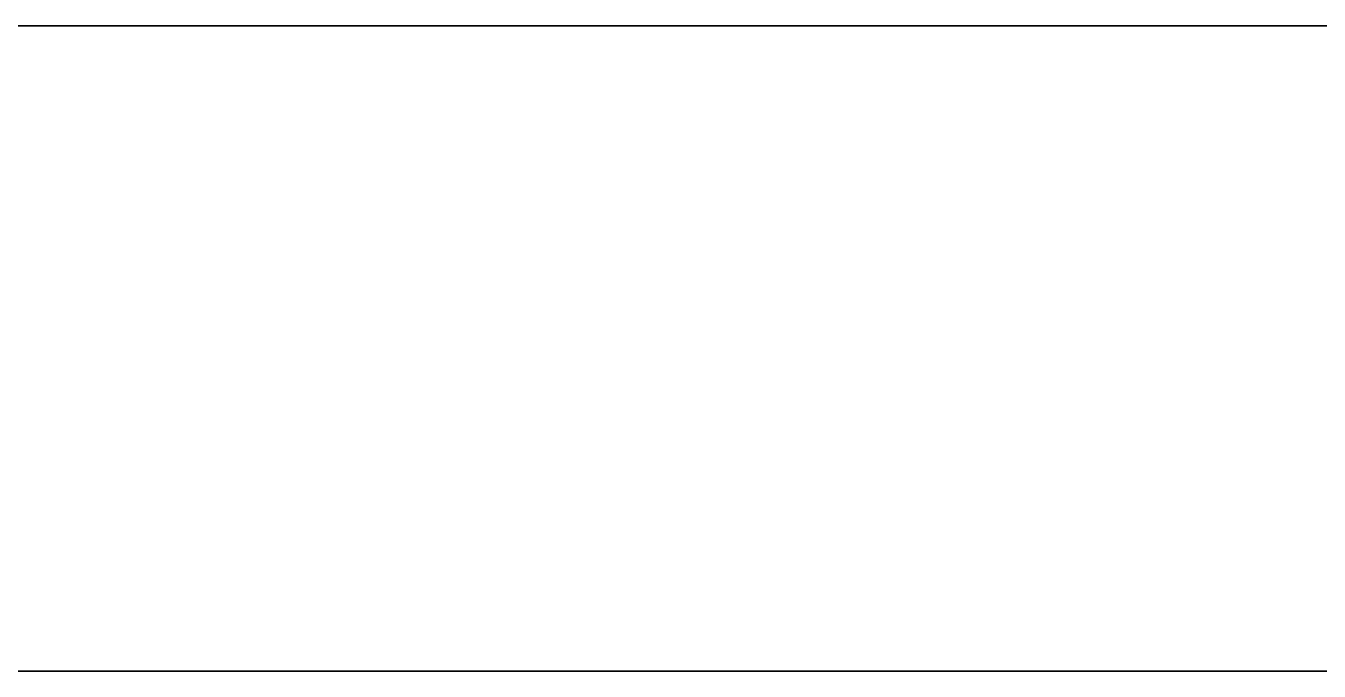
# Model space of a CAD drawing. Header units: metres. Extents: x 350990 to 353010, y 7455300 to 7456700.
# Drawn here: x 352245.7 to 352445.9, y 7455800 to 7455900 of the extents above; entities that cross this region are included whole.
import ezdxf

# ---------------------------------------------------------------- set-up
doc = ezdxf.new("R2010")
doc.units = ezdxf.units.M

msp = doc.modelspace()

# ---------------------------------------------------------------- linework, layer by layer
at = {"layer": 'ARG_M100N'}
msp.add_polyline3d([(352240, 7455900, 1324.789), (352250, 7455900, 1323.924), (352253.09, 7455900, 1320), (352250, 7455900, 1310.684), (352249.785, 7455900, 1310), (352246.773, 7455900, 1300), (352244.054, 7455900, 1290)], dxfattribs=at)
at = {"layer": 'BOC_M100N'}
msp.add_polyline3d([(352240, 7455900, 1319.578), (352250, 7455900, 1320.138), (352260, 7455900, 1320.711), (352270, 7455900, 1321.307), (352280, 7455900, 1321.927), (352290, 7455900, 1322.561), (352300, 7455900, 1322.838), (352310, 7455900, 1322.861), (352320, 7455900, 1322.886), (352330, 7455900, 1322.909), (352340, 7455900, 1322.926), (352350, 7455900, 1322.93), (352360, 7455900, 1322.913), (352370, 7455900, 1322.867), (352380, 7455900, 1322.782), (352390, 7455900, 1322.648), (352400, 7455900, 1322.088), (352410, 7455900, 1320.736), (352420, 7455900, 1319.169), (352430, 7455900, 1317.426), (352440, 7455900, 1315.549), (352450, 7455900, 1313.584)], dxfattribs=at)
at = {"layer": 'BOC_M200N'}
msp.add_polyline3d([(352240, 7455800, 1321.678), (352250, 7455800, 1321.066), (352260, 7455800, 1320.295), (352270, 7455800, 1319.367), (352280, 7455800, 1318.294), (352290, 7455800, 1317.097), (352300, 7455800, 1315.81), (352310, 7455800, 1314.472), (352320, 7455800, 1313.131), (352330, 7455800, 1311.835), (352340, 7455800, 1310.632), (352350, 7455800, 1309.566), (352360, 7455800, 1308.673), (352370, 7455800, 1307.98), (352380, 7455800, 1307.501), (352390, 7455800, 1307.238), (352400, 7455800, 1307.18), (352410, 7455800, 1307.302), (352420, 7455800, 1307.57), (352430, 7455800, 1307.939), (352440, 7455800, 1308.362), (352450, 7455800, 1308.786)], dxfattribs=at)
at = {"layer": 'BOLC_M100N'}
msp.add_polyline3d([(352240, 7455900, 1267.745), (352250, 7455900, 1269.744), (352260, 7455900, 1271.509), (352270, 7455900, 1273.021), (352280, 7455900, 1274.272), (352290, 7455900, 1275.266), (352300, 7455900, 1276.013), (352310, 7455900, 1276.533), (352320, 7455900, 1276.851), (352330, 7455900, 1276.993), (352340, 7455900, 1276.99), (352350, 7455900, 1276.871), (352360, 7455900, 1276.665), (352370, 7455900, 1276.399), (352380, 7455900, 1276.095), (352390, 7455900, 1275.774), (352400, 7455900, 1275.454), (352410, 7455900, 1275.149), (352420, 7455900, 1274.869), (352430, 7455900, 1274.624), (352440, 7455900, 1274.416), (352450, 7455900, 1274.245)], dxfattribs=at)
at = {"layer": 'BOLC_M200N'}
msp.add_polyline3d([(352240, 7455800, 1298.449), (352250, 7455800, 1299.058), (352260, 7455800, 1299.156), (352270, 7455800, 1298.769), (352280, 7455800, 1297.936), (352290, 7455800, 1296.706), (352300, 7455800, 1295.142), (352310, 7455800, 1293.312), (352320, 7455800, 1291.289), (352330, 7455800, 1289.149), (352340, 7455800, 1286.966), (352350, 7455800, 1284.811), (352360, 7455800, 1282.747), (352370, 7455800, 1280.825), (352380, 7455800, 1279.089), (352390, 7455800, 1277.57), (352400, 7455800, 1276.289), (352410, 7455800, 1275.256), (352420, 7455800, 1274.473), (352430, 7455800, 1273.932), (352440, 7455800, 1273.619), (352450, 7455800, 1273.514)], dxfattribs=at)
at = {"layer": 'BOX_M100N'}
msp.add_polyline3d([(352240, 7455900, 1250.233), (352250, 7455900, 1251.772), (352260, 7455900, 1253.017), (352270, 7455900, 1253.947), (352280, 7455900, 1254.544), (352290, 7455900, 1254.794), (352300, 7455900, 1254.695), (352310, 7455900, 1254.256), (352320, 7455900, 1253.496), (352330, 7455900, 1252.454), (352340, 7455900, 1251.18), (352350, 7455900, 1249.741), (352360, 7455900, 1248.215), (352370, 7455900, 1246.687), (352380, 7455900, 1245.25), (352390, 7455900, 1243.992), (352400, 7455900, 1242.995), (352410, 7455900, 1242.329), (352420, 7455900, 1242.043), (352430, 7455900, 1242.165), (352440, 7455900, 1242.694), (352450, 7455900, 1243.603)], dxfattribs=at)
at = {"layer": 'BOX_M200N'}
msp.add_polyline3d([(352240, 7455800, 1278.668), (352250, 7455800, 1279.005), (352260, 7455800, 1278.975), (352270, 7455800, 1278.633), (352280, 7455800, 1278.026), (352290, 7455800, 1277.192), (352300, 7455800, 1276.165), (352310, 7455800, 1274.972), (352320, 7455800, 1273.637), (352330, 7455800, 1272.184), (352340, 7455800, 1270.64), (352350, 7455800, 1269.034), (352360, 7455800, 1267.403), (352370, 7455800, 1265.789), (352380, 7455800, 1264.243), (352390, 7455800, 1262.817), (352400, 7455800, 1261.569), (352410, 7455800, 1260.554), (352420, 7455800, 1259.824), (352430, 7455800, 1259.421), (352440, 7455800, 1259.374), (352450, 7455800, 1259.692)], dxfattribs=at)
at = {"layer": 'CU_0p2_M100N'}
msp.add_polyline3d([(352240, 7455900, 1266.052), (352250, 7455900, 1264.632), (352257.156, 7455900, 1270), (352260, 7455900, 1272.771), (352270, 7455900, 1270.18), (352270.692, 7455900, 1270), (352270, 7455900, 1265.386), (352269.407, 7455900, 1260), (352270, 7455900, 1259.82), (352280, 7455900, 1256.654), (352290, 7455900, 1252.647), (352296.576, 7455900, 1250), (352290, 7455900, 1244.101), (352286.236, 7455900, 1240), (352280, 7455900, 1233.076), (352277.81, 7455900, 1230), (352271.526, 7455900, 1220), (352270, 7455900, 1213.066), (352269.503, 7455900, 1210), (352269.433, 7455900, 1200), (352269.107, 7455900, 1190), (352268.433, 7455900, 1180), (352268.487, 7455900, 1170), (352268.304, 7455900, 1160), (352268.057, 7455900, 1150), (352267.997, 7455900, 1140), (352268.394, 7455900, 1130), (352269.47, 7455900, 1120), (352270, 7455900, 1117.22), (352271.836, 7455900, 1110), (352275.316, 7455900, 1100), (352279.434, 7455900, 1090), (352280, 7455900, 1088.846), (352285.018, 7455900, 1080), (352290, 7455900, 1071.1), (352290.674, 7455900, 1070), (352296.785, 7455900, 1060), (352300, 7455900, 1053.98), (352302.251, 7455900, 1050), (352307.028, 7455900, 1040), (352310, 7455900, 1031.666), (352310.667, 7455900, 1030), (352313.66, 7455900, 1020), (352315.488, 7455900, 1010), (352316.409, 7455900, 1000), (352316.692, 7455900, 990), (352316.636, 7455900, 980), (352316.548, 7455900, 970), (352316.683, 7455900, 960), (352317.188, 7455900, 950), (352318.081, 7455900, 940), (352319.28, 7455900, 930), (352320, 7455900, 924.94), (352320.959, 7455900, 920), (352323.036, 7455900, 910), (352325.007, 7455900, 900), (352326.764, 7455900, 890), (352328.264, 7455900, 880), (352329.52, 7455900, 870), (352330, 7455900, 865.493), (352330.847, 7455900, 860), (352332.239, 7455900, 850), (352333.736, 7455900, 840), (352335.63, 7455900, 830), (352338.192, 7455900, 820), (352340, 7455900, 814.766), (352341.929, 7455900, 810), (352346.807, 7455900, 800), (352350, 7455900, 794.347), (352352.48, 7455900, 790), (352358.474, 7455900, 780), (352360, 7455900, 777.549), (352364.442, 7455900, 770), (352369.741, 7455900, 760), (352370, 7455900, 759.482), (352374.71, 7455900, 750), (352378.688, 7455900, 740), (352380, 7455900, 735.88), (352382.1, 7455900, 730), (352384.647, 7455900, 720), (352386.148, 7455900, 710), (352386.598, 7455900, 700), (352385.962, 7455900, 690), (352384.286, 7455900, 680), (352381.817, 7455900, 670), (352380, 7455900, 663.245), (352379.132, 7455900, 660), (352376.949, 7455900, 650), (352375.473, 7455900, 640), (352374.702, 7455900, 630), (352374.367, 7455900, 620), (352374.037, 7455900, 610), (352373.177, 7455900, 600), (352371.132, 7455900, 590), (352370, 7455900, 586.938), (352367.382, 7455900, 580), (352360.996, 7455900, 570), (352360, 7455900, 568.834), (352350.886, 7455900, 560), (352350, 7455900, 559.258), (352340, 7455900, 552.81), (352332.82, 7455900, 550), (352330, 7455900, 548.771), (352320, 7455900, 547.028), (352310, 7455900, 548.513), (352307.245, 7455900, 550), (352300, 7455900, 554.196), (352294.578, 7455900, 560), (352290, 7455900, 565.76), (352287.295, 7455900, 570), (352281.863, 7455900, 580), (352280, 7455900, 584.369), (352277.365, 7455900, 590), (352273.856, 7455900, 600), (352271.789, 7455900, 610), (352271.521, 7455900, 620), (352273.529, 7455900, 630), (352278.069, 7455900, 640), (352280, 7455900, 643.256), (352282.976, 7455900, 650), (352286.89, 7455900, 660), (352288.982, 7455900, 670), (352288.325, 7455900, 680), (352284.713, 7455900, 690), (352280, 7455900, 697.348), (352277.462, 7455900, 700), (352270, 7455900, 705.297), (352260, 7455900, 708.898), (352250, 7455900, 708.875), (352240, 7455900, 704.956)], dxfattribs=at)
at = {"layer": 'CU_0p2_M200N'}
for points in [[(352240, 7455800, 803.51), (352246.405, 7455800, 810), (352246.13, 7455800, 820), (352245.862, 7455800, 830), (352245.571, 7455800, 840)], [(352244.171, 7455800, 880), (352250, 7455800, 885.829), (352254.71, 7455800, 890), (352254.575, 7455800, 900), (352254.562, 7455800, 910), (352254.689, 7455800, 920), (352254.967, 7455800, 930), (352255.399, 7455800, 940), (352255.977, 7455800, 950), (352256.669, 7455800, 960), (352260, 7455800, 963.331), (352270, 7455800, 962.793), (352270.86, 7455800, 960), (352274.133, 7455800, 950), (352277.219, 7455800, 940), (352280, 7455800, 930.201), (352280.076, 7455800, 930), (352283.597, 7455800, 920), (352286.59, 7455800, 910), (352289.125, 7455800, 900), (352290, 7455800, 895.766), (352291.619, 7455800, 890), (352293.781, 7455800, 880), (352295.527, 7455800, 870), (352297.128, 7455800, 860), (352298.929, 7455800, 850), (352300, 7455800, 845.324), (352301.26, 7455800, 840), (352304.125, 7455800, 830), (352307.524, 7455800, 820), (352310, 7455800, 813.534), (352311.159, 7455800, 810), (352314.395, 7455800, 800), (352317.251, 7455800, 790), (352319.516, 7455800, 780), (352320, 7455800, 776.539), (352320.828, 7455800, 770), (352321.056, 7455800, 760), (352320.073, 7455800, 750), (352320, 7455800, 749.656), (352317.196, 7455800, 740), (352312.645, 7455800, 730), (352310, 7455800, 725.046), (352304.82, 7455800, 720), (352300, 7455800, 714.526), (352290, 7455800, 711.883), (352280, 7455800, 718.864), (352279.274, 7455800, 720), (352271.292, 7455800, 730), (352270, 7455800, 731.417), (352262.945, 7455800, 740), (352260, 7455800, 743.12), (352251.64, 7455800, 750), (352250, 7455800, 751.142), (352240, 7455800, 754.115)]]:
    msp.add_polyline3d(points, dxfattribs=at)
at = {"layer": 'CU_0p4_M100N'}
msp.add_polyline3d([(352244.83, 7455900, 1260), (352250, 7455900, 1258.845), (352260, 7455900, 1255.596), (352270, 7455900, 1250.596), (352271.175, 7455900, 1250), (352270, 7455900, 1248.539), (352264.467, 7455900, 1240), (352260, 7455900, 1233.354), (352258.206, 7455900, 1230), (352253.195, 7455900, 1220), (352250, 7455900, 1211.805), (352249.411, 7455900, 1210), (352249.276, 7455900, 1200), (352248.884, 7455900, 1190), (352248.02, 7455900, 1180), (352247.737, 7455900, 1170), (352247.146, 7455900, 1160), (352246.466, 7455900, 1150), (352245.978, 7455900, 1140), (352245.967, 7455900, 1130), (352246.643, 7455900, 1120), (352248.098, 7455900, 1110), (352250, 7455900, 1101.447), (352250.396, 7455900, 1100), (352253.912, 7455900, 1090), (352257.993, 7455900, 1080), (352260, 7455900, 1075.596), (352262.973, 7455900, 1070), (352268.453, 7455900, 1060), (352270, 7455900, 1057.182), (352274.236, 7455900, 1050), (352279.615, 7455900, 1040), (352280, 7455900, 1039.171), (352284.161, 7455900, 1030), (352287.54, 7455900, 1020), (352289.84, 7455900, 1010), (352290, 7455900, 1008.837), (352291.131, 7455900, 1000), (352291.827, 7455900, 990), (352292.37, 7455900, 980), (352293.125, 7455900, 970), (352294.29, 7455900, 960), (352295.873, 7455900, 950), (352297.744, 7455900, 940), (352299.718, 7455900, 930), (352300, 7455900, 928.616), (352301.909, 7455900, 920), (352303.92, 7455900, 910), (352305.575, 7455900, 900), (352306.803, 7455900, 890), (352307.571, 7455900, 880), (352307.881, 7455900, 870), (352307.787, 7455900, 860), (352307.408, 7455900, 850), (352306.947, 7455900, 840), (352306.665, 7455900, 830), (352306.846, 7455900, 820), (352307.745, 7455900, 810), (352309.603, 7455900, 800), (352310, 7455900, 798.502), (352312.744, 7455900, 790), (352317.465, 7455900, 780), (352320, 7455900, 775.947), (352324.23, 7455900, 770), (352330, 7455900, 763.487), (352332.893, 7455900, 760), (352340, 7455900, 751.952), (352341.377, 7455900, 750), (352347.384, 7455900, 740), (352350, 7455900, 734.273), (352351.414, 7455900, 730), (352352.403, 7455900, 720), (352350.474, 7455900, 710), (352350, 7455900, 708.987), (352340, 7455900, 703.382), (352330, 7455900, 709.004), (352329.189, 7455900, 710), (352320.541, 7455900, 720), (352320, 7455900, 720.612), (352312.696, 7455900, 730), (352310, 7455900, 733.117), (352302.775, 7455900, 740), (352300, 7455900, 742.257), (352290, 7455900, 747.645), (352282.267, 7455900, 750), (352280, 7455900, 750.591), (352270, 7455900, 752.164), (352260, 7455900, 753.013), (352250, 7455900, 753.594), (352240, 7455900, 754.271)], dxfattribs=at)
at = {"layer": 'CU_0p4_M200N'}
for points in [[(352250, 7455800, 858.762), (352249.915, 7455800, 860), (352249.167, 7455800, 870), (352248.472, 7455800, 880), (352250, 7455800, 881.528), (352259.808, 7455800, 880), (352256.032, 7455800, 870), (352250.701, 7455800, 860)], [(352260, 7455800, 880.721), (352259.565, 7455800, 890), (352259.292, 7455800, 900), (352259.266, 7455800, 910), (352259.523, 7455800, 920), (352260, 7455800, 928.519), (352261.797, 7455800, 920), (352263.006, 7455800, 910), (352263.199, 7455800, 900), (352262.198, 7455800, 890)]]:
    msp.add_polyline3d(points, close=True, dxfattribs=at)
at = {"layer": 'CU_0p8_M100N'}
for points in [[(352240, 7455900, 1254.634), (352250, 7455900, 1250.094), (352250.188, 7455900, 1250), (352250, 7455900, 1249.7), (352244.89, 7455900, 1240)], [(352242.639, 7455900, 930), (352250, 7455900, 934.268), (352260, 7455900, 933.906), (352264.652, 7455900, 930), (352270, 7455900, 925.06), (352272.656, 7455900, 920), (352276.801, 7455900, 910), (352279.554, 7455900, 900), (352280, 7455900, 896.505), (352280.652, 7455900, 890), (352280.445, 7455900, 880), (352280, 7455900, 876.715), (352278.723, 7455900, 870), (352275.395, 7455900, 860), (352270.923, 7455900, 850), (352270, 7455900, 848.084), (352262.272, 7455900, 840), (352260, 7455900, 837.436), (352250, 7455900, 836.706), (352246.952, 7455900, 840), (352240, 7455900, 848.784)]]:
    msp.add_polyline3d(points, dxfattribs=at)
at = {"layer": 'DAC_M200N'}
msp.add_polyline3d([(352244.465, 7455800, 1070), (352245.702, 7455800, 1080), (352246.939, 7455800, 1090), (352248.177, 7455800, 1100), (352249.414, 7455800, 1110), (352250, 7455800, 1114.737), (352250.651, 7455800, 1120), (352251.888, 7455800, 1130), (352253.126, 7455800, 1140), (352254.363, 7455800, 1150), (352255.6, 7455800, 1160), (352256.838, 7455800, 1170), (352258.075, 7455800, 1180), (352259.312, 7455800, 1190), (352260, 7455800, 1195.56), (352260.549, 7455800, 1200), (352261.787, 7455800, 1210), (352263.024, 7455800, 1220), (352264.261, 7455800, 1230), (352265.498, 7455800, 1240), (352266.736, 7455800, 1250), (352267.973, 7455800, 1260), (352269.21, 7455800, 1270), (352270, 7455800, 1276.382), (352270.448, 7455800, 1280), (352271.685, 7455800, 1290), (352272.922, 7455800, 1300), (352274.159, 7455800, 1310), (352280, 7455800, 1317.069), (352290, 7455800, 1317.097), (352300, 7455800, 1313.002), (352302.552, 7455800, 1310), (352301.314, 7455800, 1300), (352300.077, 7455800, 1290), (352300, 7455800, 1289.376), (352298.84, 7455800, 1280), (352297.603, 7455800, 1270), (352296.365, 7455800, 1260), (352295.128, 7455800, 1250), (352293.891, 7455800, 1240), (352292.654, 7455800, 1230), (352291.416, 7455800, 1220), (352290.179, 7455800, 1210), (352290, 7455800, 1208.554), (352288.942, 7455800, 1200), (352287.704, 7455800, 1190), (352286.467, 7455800, 1180), (352285.23, 7455800, 1170), (352283.993, 7455800, 1160), (352282.755, 7455800, 1150), (352281.518, 7455800, 1140), (352280.281, 7455800, 1130), (352280, 7455800, 1127.731), (352279.043, 7455800, 1120), (352277.806, 7455800, 1110), (352276.569, 7455800, 1100), (352275.332, 7455800, 1090), (352274.094, 7455800, 1080), (352272.857, 7455800, 1070), (352271.62, 7455800, 1060), (352270.383, 7455800, 1050), (352270, 7455800, 1046.908), (352269.145, 7455800, 1040), (352267.908, 7455800, 1030), (352266.671, 7455800, 1020), (352265.433, 7455800, 1010), (352264.196, 7455800, 1000), (352262.959, 7455800, 990), (352261.722, 7455800, 980), (352260.484, 7455800, 970), (352260, 7455800, 966.086), (352259.247, 7455800, 960), (352258.01, 7455800, 950), (352256.772, 7455800, 940), (352255.535, 7455800, 930), (352254.298, 7455800, 920), (352253.061, 7455800, 910), (352251.823, 7455800, 900), (352250.586, 7455800, 890), (352250, 7455800, 885.263), (352249.349, 7455800, 880), (352248.112, 7455800, 870), (352246.874, 7455800, 860), (352245.637, 7455800, 850)], dxfattribs=at)
at = {"layer": 'PHY_M100N'}
for points in [[(352240, 7455900, 1324.789), (352250, 7455900, 1324.796), (352260, 7455900, 1324.799), (352270, 7455900, 1324.802), (352280, 7455900, 1324.809), (352290, 7455900, 1324.821), (352300, 7455900, 1324.838), (352310, 7455900, 1324.861), (352320, 7455900, 1324.886), (352327.739, 7455900, 1320), (352326.542, 7455900, 1310), (352324.103, 7455900, 1300), (352321.454, 7455900, 1290), (352320, 7455900, 1284.67), (352318.67, 7455900, 1280), (352315.889, 7455900, 1270), (352313.266, 7455900, 1260), (352310.944, 7455900, 1250), (352310, 7455900, 1244.989), (352309.09, 7455900, 1240), (352307.798, 7455900, 1230), (352307.088, 7455900, 1220), (352306.959, 7455900, 1210), (352307.376, 7455900, 1200), (352308.269, 7455900, 1190), (352309.553, 7455900, 1180), (352310, 7455900, 1179.304), (352316.044, 7455900, 1170), (352320, 7455900, 1163.866), (352322.495, 7455900, 1160), (352328.876, 7455900, 1150), (352330, 7455900, 1148.215), (352335.155, 7455900, 1140), (352340, 7455900, 1132.045), (352341.238, 7455900, 1130), (352347.219, 7455900, 1120), (352350, 7455900, 1115.25), (352353.091, 7455900, 1110), (352358.931, 7455900, 1100), (352360, 7455900, 1098.162), (352364.874, 7455900, 1090), (352370, 7455900, 1081.524), (352370.958, 7455900, 1080), (352377.422, 7455900, 1070), (352380, 7455900, 1066.138), (352384.394, 7455900, 1060), (352390, 7455900, 1052.568), (352392.112, 7455900, 1050), (352400, 7455900, 1040.979), (352400.948, 7455900, 1040), (352410, 7455900, 1031.212), (352411.4, 7455900, 1030), (352420, 7455900, 1022.949), (352424.06, 7455900, 1020), (352430, 7455900, 1015.856), (352439.444, 7455900, 1010), (352440, 7455900, 1009.663), (352450, 7455900, 1003.878)], [(352446.639, 7455900, 780), (352440, 7455900, 784.948), (352434.489, 7455900, 790), (352430, 7455900, 794.216), (352424.152, 7455900, 800), (352420, 7455900, 804.162), (352413.835, 7455900, 810), (352410, 7455900, 813.641), (352402.356, 7455900, 820), (352400, 7455900, 821.947), (352390, 7455900, 829.002), (352388.411, 7455900, 830), (352380, 7455900, 835.22), (352371.961, 7455900, 840), (352370, 7455900, 841.152), (352360, 7455900, 847.422), (352356.277, 7455900, 850), (352350, 7455900, 854.327), (352342.462, 7455900, 860), (352340, 7455900, 861.855), (352330, 7455900, 869.691), (352329.588, 7455900, 870), (352320, 7455900, 877.319), (352315.996, 7455900, 880), (352310, 7455900, 884.118), (352300, 7455900, 889.629), (352299.081, 7455900, 890), (352290, 7455900, 893.818), (352280, 7455900, 897.042), (352270.796, 7455900, 900), (352270, 7455900, 900.27), (352260, 7455900, 904.984), (352253.423, 7455900, 910), (352250, 7455900, 912.761), (352244.046, 7455900, 920)]]:
    msp.add_polyline3d(points, dxfattribs=at)
at = {"layer": 'PHY_M200N'}
for points in [[(352240, 7455800, 1325.902), (352250, 7455800, 1325.111), (352260, 7455800, 1324.28), (352265.911, 7455800, 1320), (352264.192, 7455800, 1310), (352261.338, 7455800, 1300), (352260, 7455800, 1295.781), (352258.239, 7455800, 1290), (352255.072, 7455800, 1280), (352251.916, 7455800, 1270), (352250, 7455800, 1263.604), (352249.027, 7455800, 1260), (352246.616, 7455800, 1250), (352244.616, 7455800, 1240)], [(352446.84, 7455800, 790), (352443.489, 7455800, 800), (352440, 7455800, 808.013), (352439.124, 7455800, 810), (352434.763, 7455800, 820), (352430.286, 7455800, 830), (352430, 7455800, 830.628), (352424.299, 7455800, 840), (352420, 7455800, 846.602), (352416.665, 7455800, 850), (352410, 7455800, 856.273), (352403.366, 7455800, 860), (352400, 7455800, 861.741), (352390, 7455800, 865.237), (352380, 7455800, 868.709), (352377.365, 7455800, 870), (352370, 7455800, 873.393), (352360, 7455800, 879.931), (352359.919, 7455800, 880), (352350, 7455800, 888.162), (352348.086, 7455800, 890), (352340, 7455800, 897.543), (352337.483, 7455800, 900), (352330, 7455800, 907.192), (352326.874, 7455800, 910), (352320, 7455800, 916.158), (352314.808, 7455800, 920), (352310, 7455800, 923.592), (352300, 7455800, 928.897), (352296.208, 7455800, 930), (352290, 7455800, 931.856), (352280, 7455800, 932.722), (352270, 7455800, 932.193), (352260, 7455800, 931.295), (352250, 7455800, 931.176), (352240, 7455800, 932.836)], [(352243.167, 7455800, 1180), (352248.555, 7455800, 1170), (352250, 7455800, 1167.389), (352254.123, 7455800, 1160), (352259.624, 7455800, 1150), (352260, 7455800, 1149.322), (352265.152, 7455800, 1140), (352270, 7455800, 1130.836), (352270.44, 7455800, 1130), (352275.629, 7455800, 1120), (352280, 7455800, 1111.09), (352280.532, 7455800, 1110), (352285.321, 7455800, 1100), (352289.854, 7455800, 1090), (352290, 7455800, 1089.674), (352294.364, 7455800, 1080), (352298.717, 7455800, 1070), (352300, 7455800, 1067.037), (352303.122, 7455800, 1060), (352307.543, 7455800, 1050), (352310, 7455800, 1044.495), (352312.106, 7455800, 1040), (352316.899, 7455800, 1030), (352320, 7455800, 1023.713), (352321.976, 7455800, 1020), (352327.505, 7455800, 1010), (352330, 7455800, 1005.663), (352333.619, 7455800, 1000), (352340, 7455800, 990.438), (352340.333, 7455800, 990), (352348.213, 7455800, 980), (352350, 7455800, 977.794), (352357.4, 7455800, 970), (352360, 7455800, 967.293), (352368.428, 7455800, 960), (352370, 7455800, 958.625), (352380, 7455800, 951.535), (352382.779, 7455800, 950), (352390, 7455800, 945.809), (352400, 7455800, 941.406), (352404.412, 7455800, 940), (352410, 7455800, 938.04), (352420, 7455800, 935.514), (352430, 7455800, 933.615), (352440, 7455800, 931.948), (352450, 7455800, 930.11)]]:
    msp.add_polyline3d(points, dxfattribs=at)
at = {"layer": 'POT_M100N'}
for points in [[(352450, 7455900, 290.068), (352440, 7455900, 290.068), (352430, 7455900, 290.068), (352420, 7455900, 290.068), (352410, 7455900, 290.068), (352400, 7455900, 290.067), (352390, 7455900, 290.066), (352380, 7455900, 290.065), (352370, 7455900, 290.063), (352360, 7455900, 290.061), (352350, 7455900, 290.059), (352340, 7455900, 290.056), (352330, 7455900, 290.054), (352320, 7455900, 290.052), (352310, 7455900, 290.05), (352300, 7455900, 290.048), (352290, 7455900, 290.046), (352280, 7455900, 290.044), (352270, 7455900, 290.043), (352260, 7455900, 290.041), (352250, 7455900, 290.04), (352240, 7455900, 290.039)], [(352241.161, 7455900, 1100), (352245.962, 7455900, 1090), (352250, 7455900, 1081.096), (352250.481, 7455900, 1080), (352254.535, 7455900, 1070), (352258.246, 7455900, 1060), (352260, 7455900, 1054.772), (352261.552, 7455900, 1050), (352264.452, 7455900, 1040), (352267.029, 7455900, 1030), (352269.312, 7455900, 1020), (352270, 7455900, 1016.586), (352271.3, 7455900, 1010), (352273.06, 7455900, 1000), (352274.664, 7455900, 990), (352276.173, 7455900, 980), (352277.648, 7455900, 970), (352279.159, 7455900, 960), (352280, 7455900, 954.745), (352280.754, 7455900, 950), (352282.493, 7455900, 940), (352284.464, 7455900, 930), (352286.733, 7455900, 920), (352289.361, 7455900, 910), (352290, 7455900, 907.861), (352292.318, 7455900, 900), (352295.662, 7455900, 890), (352299.439, 7455900, 880), (352300, 7455900, 878.651), (352303.498, 7455900, 870), (352307.904, 7455900, 860), (352310, 7455900, 855.571), (352312.533, 7455900, 850), (352317.322, 7455900, 840), (352320, 7455900, 834.65), (352322.214, 7455900, 830), (352327.112, 7455900, 820), (352330, 7455900, 814.246), (352332.019, 7455900, 810), (352336.846, 7455900, 800), (352340, 7455900, 793.568), (352341.662, 7455900, 790), (352346.378, 7455900, 780), (352350, 7455900, 772.467), (352351.138, 7455900, 770), (352355.827, 7455900, 760), (352360, 7455900, 751.395), (352360.658, 7455900, 750), (352365.496, 7455900, 740), (352370, 7455900, 731.161), (352370.586, 7455900, 730), (352375.807, 7455900, 720), (352380, 7455900, 712.47), (352381.386, 7455900, 710), (352387.266, 7455900, 700), (352390, 7455900, 695.613), (352393.575, 7455900, 690), (352400, 7455900, 680.517), (352400.362, 7455900, 680), (352407.565, 7455900, 670), (352410, 7455900, 666.747), (352415.223, 7455900, 660), (352420, 7455900, 653.949), (352423.226, 7455900, 650), (352430, 7455900, 641.657), (352431.387, 7455900, 640), (352439.442, 7455900, 630), (352440, 7455900, 629.264), (352447.094, 7455900, 620)]]:
    msp.add_polyline3d(points, dxfattribs=at)
at = {"layer": 'POT_M200N'}
for points in [[(352450, 7455800, 290.158), (352440, 7455800, 290.152), (352430, 7455800, 290.147), (352420, 7455800, 290.143), (352410, 7455800, 290.138), (352400, 7455800, 290.132), (352390, 7455800, 290.125), (352380, 7455800, 290.119), (352370, 7455800, 290.112), (352360, 7455800, 290.105), (352350, 7455800, 290.098), (352340, 7455800, 290.092), (352330, 7455800, 290.086), (352320, 7455800, 290.081), (352310, 7455800, 290.076), (352300, 7455800, 290.072), (352290, 7455800, 290.069), (352280, 7455800, 290.066), (352270, 7455800, 290.063), (352260, 7455800, 290.061), (352250, 7455800, 290.059), (352240, 7455800, 290.057)], [(352241.931, 7455800, 860), (352248.785, 7455800, 850), (352250, 7455800, 848.373), (352255.923, 7455800, 840), (352260, 7455800, 834.595), (352263.214, 7455800, 830), (352270, 7455800, 820.618), (352270.408, 7455800, 820), (352276.987, 7455800, 810), (352280, 7455800, 805.369), (352283.134, 7455800, 800), (352288.791, 7455800, 790), (352290, 7455800, 787.753), (352293.737, 7455800, 780), (352298.307, 7455800, 770), (352300, 7455800, 766.03), (352302.329, 7455800, 760), (352305.936, 7455800, 750), (352309.331, 7455800, 740), (352310, 7455800, 737.841), (352312.261, 7455800, 730), (352314.965, 7455800, 720), (352317.537, 7455800, 710), (352319.994, 7455800, 700), (352320, 7455800, 699.974), (352322.121, 7455800, 690), (352324.182, 7455800, 680), (352326.192, 7455800, 670), (352328.161, 7455800, 660), (352330, 7455800, 650.41), (352330.081, 7455800, 650), (352331.781, 7455800, 640), (352333.425, 7455800, 630), (352334.965, 7455800, 620), (352336.309, 7455800, 610), (352337.298, 7455800, 600), (352337.708, 7455800, 590), (352337.326, 7455800, 580), (352336.149, 7455800, 570), (352334.583, 7455800, 560), (352333.302, 7455800, 550), (352332.806, 7455800, 540), (352333.187, 7455800, 530), (352334.276, 7455800, 520), (352335.856, 7455800, 510), (352337.763, 7455800, 500), (352339.904, 7455800, 490), (352340, 7455800, 489.641), (352342.443, 7455800, 480), (352345.162, 7455800, 470), (352348.067, 7455800, 460), (352350, 7455800, 454.047), (352351.28, 7455800, 450), (352354.922, 7455800, 440), (352358.915, 7455800, 430), (352360, 7455800, 427.642), (352363.586, 7455800, 420), (352368.926, 7455800, 410), (352370, 7455800, 408.261), (352375.403, 7455800, 400), (352380, 7455800, 393.948), (352383.25, 7455800, 390), (352390, 7455800, 383.022), (352393.244, 7455800, 380), (352400, 7455800, 374.626), (352406.596, 7455800, 370), (352410, 7455800, 367.934), (352420, 7455800, 362.548), (352425.225, 7455800, 360), (352430, 7455800, 357.949), (352440, 7455800, 353.87), (352449.741, 7455800, 350)]]:
    msp.add_polyline3d(points, dxfattribs=at)
at = {"layer": 'PRO_M100N'}
for points in [[(352240, 7455900, 1324.789), (352250, 7455900, 1324.796), (352260, 7455900, 1324.799), (352270, 7455900, 1324.802), (352280, 7455900, 1324.809), (352290, 7455900, 1324.821), (352300, 7455900, 1324.838), (352310, 7455900, 1324.861), (352320, 7455900, 1324.886), (352330, 7455900, 1324.909), (352340, 7455900, 1324.926), (352350, 7455900, 1324.93), (352360, 7455900, 1324.913), (352370, 7455900, 1324.867), (352380, 7455900, 1324.782), (352390, 7455900, 1324.648), (352400, 7455900, 1324.453), (352410, 7455900, 1324.188), (352420, 7455900, 1323.84), (352430, 7455900, 1323.399), (352440, 7455900, 1322.854), (352450, 7455900, 1322.196)], [(352450, 7455900, 290.01), (352440, 7455900, 290.01), (352430, 7455900, 290.01), (352420, 7455900, 290.01), (352410, 7455900, 290.01), (352400, 7455900, 290.01), (352390, 7455900, 290.01), (352380, 7455900, 290.01), (352370, 7455900, 290.01), (352360, 7455900, 290.01), (352350, 7455900, 290.01), (352340, 7455900, 290.01), (352330, 7455900, 290.01), (352320, 7455900, 290.01), (352310, 7455900, 290.01), (352300, 7455900, 290.01), (352290, 7455900, 290.01), (352280, 7455900, 290.01), (352270, 7455900, 290.01), (352260, 7455900, 290.01), (352250, 7455900, 290.01), (352240, 7455900, 290.01)]]:
    msp.add_polyline3d(points, dxfattribs=at)
at = {"layer": 'PRO_M200N'}
for points in [[(352240, 7455800, 1325.902), (352250, 7455800, 1325.111), (352260, 7455800, 1324.28), (352270, 7455800, 1323.422), (352280, 7455800, 1322.55), (352290, 7455800, 1321.678), (352300, 7455800, 1320.819), (352309.789, 7455800, 1320), (352310, 7455800, 1319.982), (352320, 7455800, 1319.18), (352330, 7455800, 1318.421), (352340, 7455800, 1317.712), (352350, 7455800, 1317.059), (352360, 7455800, 1316.467), (352370, 7455800, 1315.938), (352380, 7455800, 1315.471), (352390, 7455800, 1315.066), (352400, 7455800, 1314.717), (352410, 7455800, 1314.42), (352420, 7455800, 1314.166), (352430, 7455800, 1313.948), (352440, 7455800, 1313.753), (352450, 7455800, 1313.57)], [(352450, 7455800, 290.01), (352440, 7455800, 290.01), (352430, 7455800, 290.01), (352420, 7455800, 290.01), (352410, 7455800, 290.01), (352400, 7455800, 290.01), (352390, 7455800, 290.01), (352380, 7455800, 290.01), (352370, 7455800, 290.01), (352360, 7455800, 290.01), (352350, 7455800, 290.01), (352340, 7455800, 290.01), (352330, 7455800, 290.01), (352320, 7455800, 290.01), (352310, 7455800, 290.01), (352300, 7455800, 290.01), (352290, 7455800, 290.01), (352280, 7455800, 290.01), (352270, 7455800, 290.01), (352260, 7455800, 290.01), (352250, 7455800, 290.01), (352240, 7455800, 290.01)]]:
    msp.add_polyline3d(points, dxfattribs=at)
at = {"layer": 'QMP_M100N'}
msp.add_polyline3d([(352244.389, 7455900, 570), (352245.939, 7455900, 560), (352247.81, 7455900, 550), (352250, 7455900, 540.016), (352250.004, 7455900, 540), (352252.634, 7455900, 530), (352255.542, 7455900, 520), (352258.705, 7455900, 510), (352260, 7455900, 506.183), (352262.173, 7455900, 500), (352265.834, 7455900, 490), (352269.587, 7455900, 480), (352270, 7455900, 478.921), (352273.472, 7455900, 470), (352277.315, 7455900, 460), (352280, 7455900, 452.895), (352281.101, 7455900, 450), (352284.801, 7455900, 440), (352288.353, 7455900, 430), (352290, 7455900, 425.214), (352291.791, 7455900, 420), (352295.109, 7455900, 410), (352298.333, 7455900, 400), (352300, 7455900, 394.776), (352301.532, 7455900, 390), (352304.754, 7455900, 380), (352308.056, 7455900, 370), (352310, 7455900, 364.367), (352311.55, 7455900, 360), (352315.333, 7455900, 350), (352319.468, 7455900, 340), (352320, 7455900, 338.821), (352324.213, 7455900, 330), (352329.571, 7455900, 320), (352330, 7455900, 319.274), (352335.964, 7455900, 310), (352340, 7455900, 304.372), (352343.502, 7455900, 300), (352340, 7455900, 292.913), (352330, 7455900, 290.913), (352320, 7455900, 290.53), (352310, 7455900, 290.37), (352300, 7455900, 290.283), (352290, 7455900, 290.23), (352280, 7455900, 290.194), (352270, 7455900, 290.168), (352260, 7455900, 290.148), (352250, 7455900, 290.133), (352240, 7455900, 290.121)], dxfattribs=at)
at = {"layer": 'TOH_M100N'}
msp.add_polyline3d([(352240, 7455900, 1205.154), (352250, 7455900, 1209.263), (352260, 7455900, 1212.288), (352270, 7455900, 1214.301), (352280, 7455900, 1215.411), (352290, 7455900, 1215.755), (352300, 7455900, 1215.485), (352310, 7455900, 1214.763), (352320, 7455900, 1213.749), (352330, 7455900, 1212.595), (352340, 7455900, 1211.438), (352350, 7455900, 1210.394), (352360, 7455900, 1209.555), (352370, 7455900, 1208.988), (352380, 7455900, 1208.734), (352390, 7455900, 1208.809), (352400, 7455900, 1209.207), (352410, 7455900, 1209.903), (352420, 7455900, 1210.854), (352430, 7455900, 1212.004), (352440, 7455900, 1213.288), (352450, 7455900, 1214.63)], dxfattribs=at)
at = {"layer": 'TOH_M200N'}
msp.add_polyline3d([(352240, 7455800, 1236.766), (352250, 7455800, 1238.583), (352260, 7455800, 1239.831), (352270, 7455800, 1240.628), (352280, 7455800, 1241.086), (352290, 7455800, 1241.303), (352300, 7455800, 1241.362), (352310, 7455800, 1241.331), (352320, 7455800, 1241.257), (352330, 7455800, 1241.173), (352340, 7455800, 1241.097), (352350, 7455800, 1241.034), (352360, 7455800, 1240.98), (352370, 7455800, 1240.924), (352380, 7455800, 1240.852), (352390, 7455800, 1240.754), (352400, 7455800, 1240.62), (352410, 7455800, 1240.45), (352420, 7455800, 1240.248), (352430, 7455800, 1240.027), (352440, 7455800, 1239.8), (352450, 7455800, 1239.581)], dxfattribs=at)
at = {"layer": 'TOPO_M100N'}
msp.add_polyline3d([(352240, 7455900, 1324.789), (352250, 7455900, 1324.796), (352260, 7455900, 1324.799), (352270, 7455900, 1324.802), (352280, 7455900, 1324.809), (352290, 7455900, 1324.821), (352300, 7455900, 1324.838), (352310, 7455900, 1324.861), (352320, 7455900, 1324.886), (352330, 7455900, 1324.909), (352340, 7455900, 1324.926), (352350, 7455900, 1324.93), (352360, 7455900, 1324.913), (352370, 7455900, 1324.867), (352380, 7455900, 1324.782), (352390, 7455900, 1324.648), (352400, 7455900, 1324.453), (352410, 7455900, 1324.188), (352420, 7455900, 1323.84), (352430, 7455900, 1323.399), (352440, 7455900, 1322.854), (352450, 7455900, 1322.196)], dxfattribs=at)
at = {"layer": 'TOPO_M200N'}
msp.add_polyline3d([(352240, 7455800, 1325.902), (352250, 7455800, 1325.111), (352260, 7455800, 1324.28), (352270, 7455800, 1323.422), (352280, 7455800, 1322.55), (352290, 7455800, 1321.678), (352300, 7455800, 1320.819), (352310, 7455800, 1319.982), (352320, 7455800, 1319.18), (352330, 7455800, 1318.421), (352340, 7455800, 1317.712), (352350, 7455800, 1317.059), (352360, 7455800, 1316.467), (352370, 7455800, 1315.938), (352380, 7455800, 1315.471), (352390, 7455800, 1315.066), (352400, 7455800, 1314.717), (352410, 7455800, 1314.42), (352420, 7455800, 1314.166), (352430, 7455800, 1313.948), (352440, 7455800, 1313.753), (352450, 7455800, 1313.57)], dxfattribs=at)

doc.saveas('drawing.dxf')
